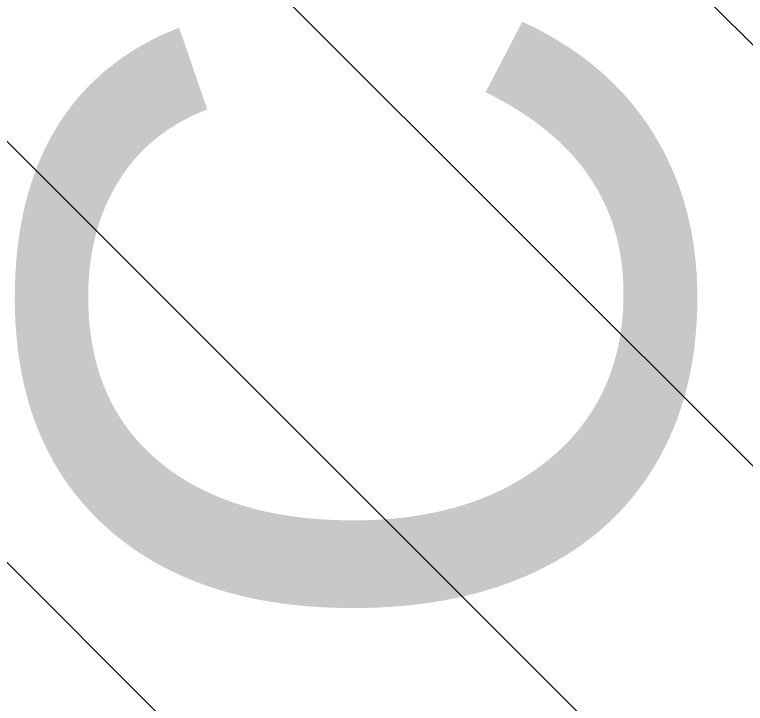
# Model space of a CAD drawing. Header units: metres. Extents: x 15463 to 32022, y 1223 to 33962.
# Drawn here: x 29500.2507 to 29500.4065, y 4124.5835 to 4124.7304 of the extents above; entities that cross this region are included whole.
import ezdxf

# ---------------------------------------------------------------- set-up
doc = ezdxf.new("R2010")
doc.units = ezdxf.units.M
doc.header["$LTSCALE"] = 0.1
doc.linetypes.add('DASHDOTX2', pattern=[50.8, 25.4, -12.7, 0, -12.7])
doc.layers.add('CENTERLINE', color=251, linetype='DASHDOTX2', lineweight=15)
doc.layers.add('LEVEL', color=251, linetype='Continuous', lineweight=13)
doc.styles.get("Standard").update_dxf_attribs({"font": 'arial.ttf'})

msp = doc.modelspace()

# ---------------------------------------------------------------- hatches: boundary and pattern name
at = {"layer": 'LEVEL'}
h = msp.add_hatch(dxfattribs=at)
h.set_pattern_fill('ANSI31', color=256, scale=0.02, angle=90)
h.set_pattern_definition([(135, (29569.414394, 3572.19952), (-0.0449012806, -0.0449012806), [])])
h.paths.add_polyline_path([(29488.27847, 4112.74061), (29488.27847, 4109.38074), (29488.64847, 4109.38074), (29489.04847, 4109.38074), (29489.04847, 4109.90984), (29489.07689, 4109.90984), (29489.07689, 4112.08157), (29489.06428, 4112.08157), (29489.05554, 4112.08157, -1), (29489.05554, 4112.09357), (29489.04847, 4112.09571), (29489.04847, 4112.74061)])
h.paths.add_polyline_path([(29488.85824, 4110.27404), (29488.85824, 4109.64777), (29488.39662, 4109.64777), (29488.39662, 4110.27404)], flags=16)
h.paths.add_polyline_path([(29488.27847, 4116.36061), (29488.27847, 4113.00074), (29489.04847, 4113.00074), (29489.04847, 4113.02068), (29489.04847, 4113.64564), (29489.05554, 4113.64778, -1), (29489.05554, 4113.65978), (29489.07689, 4113.65978), (29489.07689, 4115.83151), (29489.05554, 4115.83151, -1), (29489.05554, 4115.84351), (29489.04847, 4115.84564), (29489.04847, 4116.36061)])
h.paths.add_polyline_path([(29488.85262, 4113.93396), (29488.85262, 4113.30769), (29488.391, 4113.30769), (29488.391, 4113.93396)], flags=16)
h.paths.add_polyline_path([(29505.00919, 4103.4068), (29505.00919, 4103.44523), (29504.60919, 4103.44523), (29504.60919, 4102.84023), (29504.60212, 4102.83809, -1), (29504.60212, 4102.82609), (29504.58077, 4102.82609), (29504.58077, 4102.79609), (29504.58077, 4101.35437), (29504.60212, 4101.35437, -1), (29504.60212, 4101.34237), (29504.60919, 4101.34023), (29504.60919, 4100.55523), (29505.37919, 4100.55523), (29505.37919, 4103.4068)])
h.paths.add_polyline_path([(29505.24722, 4101.30858), (29505.24722, 4100.68231), (29504.7856, 4100.68231), (29504.7856, 4101.30858)], flags=16)
h.paths.add_polyline_path([(29504.60919, 4112.75546), (29504.60919, 4112.72034), (29504.60919, 4112.08779), (29504.60212, 4112.08565, -1), (29504.60212, 4112.07365), (29504.58077, 4112.07365), (29504.58077, 4109.90192), (29504.60212, 4109.90192, -0.414214), (29504.60812, 4109.89592), (29504.60919, 4109.96034), (29504.60919, 4109.36523), (29505.37919, 4109.36523), (29505.37919, 4112.75546)])
h.paths.add_polyline_path([(29505.24194, 4110.17766), (29505.24194, 4109.55139), (29504.78032, 4109.55139), (29504.78032, 4110.17766)], flags=16)
h.paths.add_polyline_path([(29505.00919, 4116.37546), (29504.60919, 4116.37546), (29504.60919, 4115.8529), (29504.60212, 4115.85076, -1), (29504.60212, 4115.83876), (29504.58077, 4115.83876), (29504.58077, 4113.66704), (29504.60212, 4113.66704, -1), (29504.60212, 4113.65504), (29504.60919, 4113.6529), (29504.60919, 4112.98523), (29505.37919, 4112.98523), (29505.37919, 4116.37546)])
h.paths.add_polyline_path([(29505.25297, 4113.8679), (29505.25297, 4113.24164), (29504.79135, 4113.24164), (29504.79135, 4113.8679)], flags=16)
h.paths.add_polyline_path([(29504.60919, 4125.18546), (29504.60919, 4125.11546), (29504.60919, 4124.40046), (29504.60212, 4124.39832, -1), (29504.60212, 4124.38632), (29504.58077, 4124.38632), (29504.58077, 4122.9146), (29504.59338, 4122.9146), (29504.60212, 4122.9146, -1), (29504.60212, 4122.9026), (29504.60919, 4122.90046), (29504.60919, 4122.29546), (29505.00919, 4122.29546), (29505.00919, 4122.33564), (29505.37919, 4122.33564), (29505.37919, 4125.18546)])
h.paths.add_polyline_path([(29505.22572, 4123.1029), (29505.22572, 4122.47663), (29504.76411, 4122.47663), (29504.76411, 4123.1029)], flags=16)
h.paths.add_polyline_path([(29505.17545, 4122.78394), (29505.17545, 4123.08761), (29505.02627, 4123.08761), (29505.02627, 4122.78394)], flags=8)
h.paths.add_polyline_path([(29505.17545, 4122.50439), (29505.17545, 4122.80059), (29505.02627, 4122.80059), (29505.02627, 4122.50439)], flags=8)
h.paths.add_polyline_path([(29504.95565, 4122.78579), (29504.95565, 4123.11033), (29504.81079, 4123.11033), (29504.81079, 4122.78579)], flags=24)
h.paths.add_polyline_path([(29504.95565, 4122.54981), (29504.95565, 4122.75488), (29504.81079, 4122.75488), (29504.81079, 4122.54981)], flags=8)
h.paths.add_polyline_path([(29505.12778, 4123.20466), (29505.12778, 4124.30394), (29504.8906, 4124.30394), (29504.8906, 4123.20466)], flags=24)
h = msp.add_hatch(dxfattribs=at)
h.set_pattern_fill('ANSI31', color=256, scale=0.02, angle=90)
h.set_pattern_definition([(135, (29569.414394, 3844.14269), (-0.04490128, -0.04490128), [])])
edge = h.paths.add_edge_path()
edge.add_line((29500.05919, 4122.98546), (29500.05919, 4125.11546))
edge.add_line((29500.05919, 4125.11546), (29501.25926, 4125.18528))
edge.add_line((29501.25926, 4125.18528), (29501.25926, 4125.10564))
edge.add_line((29501.25926, 4125.10564), (29501.25926, 4123.8517))
edge.add_line((29501.25926, 4123.8517), (29501.2582, 4123.8517))
edge.add_arc((29501.2582, 4123.8457), 0.006, 450, 630)
edge.add_line((29501.2582, 4123.8397), (29501.2774, 4123.8397))
edge.add_line((29501.2774, 4123.8397), (29501.2774, 4123.81514))
edge.add_arc((29501.27781, 4123.12073), 0.69441, 450.03366, 540)
edge.add_line((29500.5834, 4123.12073), (29500.5834, 4123.09573))
edge.add_line((29500.5834, 4123.09573), (29501.2774, 4123.09573))
edge.add_line((29501.2774, 4123.09573), (29501.2774, 4123.07073))
edge.add_line((29501.2774, 4123.07073), (29501.2582, 4123.07073))
edge.add_arc((29501.2582, 4123.06473), 0.006, 450, 630)
edge.add_line((29501.2582, 4123.05873), (29501.25926, 4123.05873))
edge.add_line((29501.25926, 4123.05873), (29501.25926, 4122.98564))
edge.add_line((29501.25926, 4122.98564), (29500.05919, 4122.98546))

# ---------------------------------------------------------------- texts
at = {"layer": 'CENTERLINE', "linetype": 'ByBlock'}
msp.add_text('C10', height=0.141395, rotation=90, dxfattribs=at).set_placement((29500.39422, 4124.59381))

doc.saveas('drawing.dxf')
